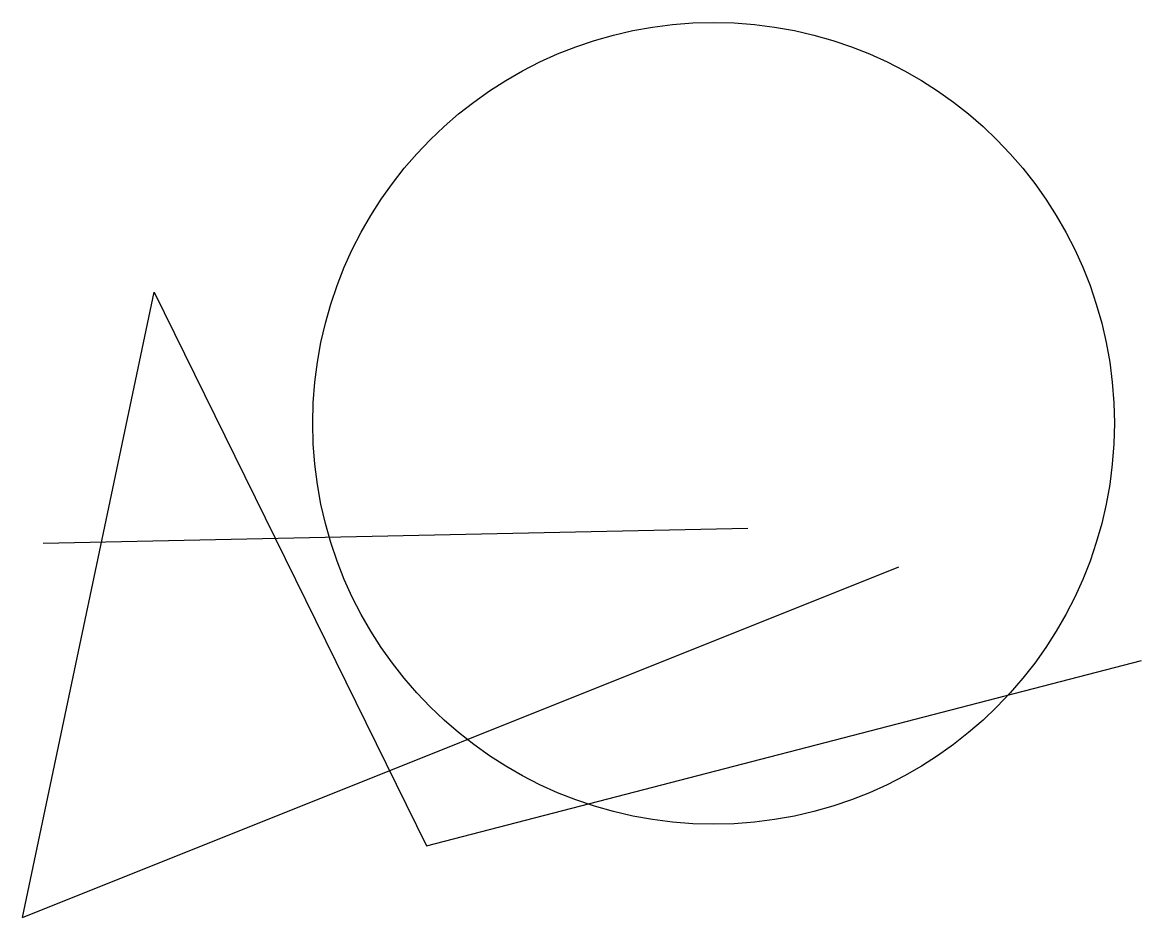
# Model space of a CAD drawing. Units: millimetres at full size, sheet at 1:100. Extents: x -16460 to 15735, y -15290 to 10451.
import ezdxf

# ---------------------------------------------------------------- set-up
doc = ezdxf.new("R2010")
doc.units = ezdxf.units.MM
doc.header["$LTSCALE"] = 100
doc.layers.add('0-0', color=7, linetype='Continuous')

msp = doc.modelspace()

# ---------------------------------------------------------------- linework, layer by layer
at = {"layer": '0-0'}
for p, q in [((-16459.5, -15289.9), (-12673.5, 2693.9)), ((4408.2, -4102), (-15857.1, -4530.6)), ((-16459.5, -15289.9), (8755.1, -5204.1))]:
    msp.add_line(p, q, dxfattribs=at)
msp.add_lwpolyline([(-12673.5, 2693.9), (-4836.7, -13224.5), (15734.7, -7898)], dxfattribs=at)
msp.add_circle((3422.4, -1076.5), 11527.9, dxfattribs=at)

doc.saveas('drawing.dxf')
